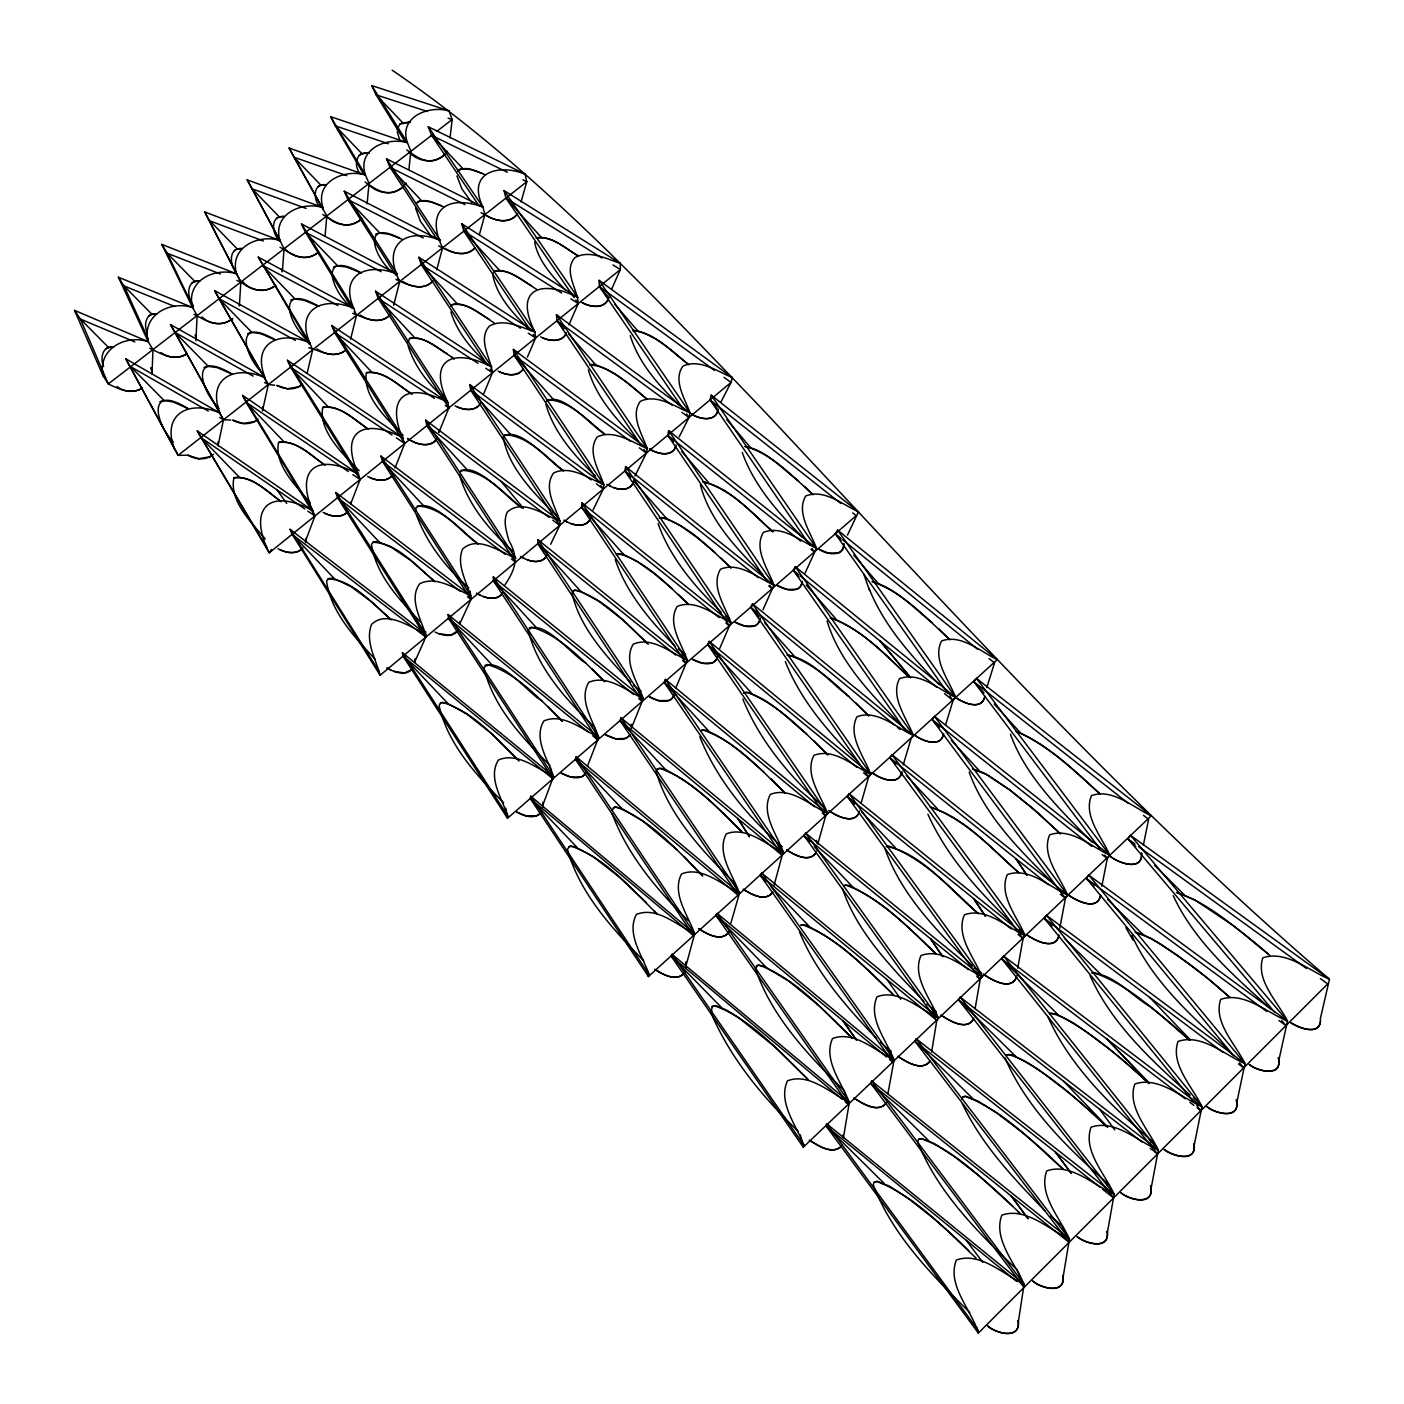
<?xml version="1.0" encoding="UTF-8"?>
<svg xmlns="http://www.w3.org/2000/svg" width="1404" height="1404" viewBox="0 0 1404 1404"><rect width="100%" height="100%" fill="white"/><g stroke="black" fill="none" stroke-linecap="round" stroke-linejoin="round"><path stroke-width="1.5" d="M305.949 538.329L305.581 542.33M262.671 406.669L262.671 410.038L268.304 384.573L214.636 290.646L309.687 342.839L312.636 349.807L307.143 373.271M550.666 544.278L559.722 525.394L560.02 521.235C544.734 515.233 522.218 498.016 507.195 512.232C503.018 521.165 506.353 531.326 508.792 540.277C518.392 557.704 516.567 567.409 505.071 584.696M218.234 441.663L218.182 445.086L223.482 419.761L170.463 324.552L265.11 377.764C250.86 342.523 280.554 329.993 309.687 342.839C294.98 307.757 325.008 295.893 353.738 308.318L356.44 315.426L350.614 339.189M414.952 662.565L415.022 658.95L415.075 661.108L425.816 637.135L425.623 631.572M1063.144 1276.991L1062.951 1275.429C1066.338 1294.576 1041.224 1288.784 1032.554 1280.922C1040.838 1287.924 1064.618 1295.12 1063.144 1276.991L1069.409 1239.012C1048.893 1229.571 1025.675 1206.703 1001.824 1215.162C992.874 1239.135 1015.127 1263.196 1024.095 1284.291L1018.339 1321.954C1019.778 1340.223 995.927 1333.116 987.591 1325.92C996.313 1333.94 1021.392 1339.697 1018.163 1320.462L1018.339 1321.954M152.053 373.288L152.966 349.561L148.175 341.646L118.41 277.22L192.611 307.546L197.157 315.584L195.963 339.417M675.815 687.995L687.363 660.319L537.907 539.68L537.732 543.734L642.172 701.386L631.537 727.746L631.396 725.289M686.012 968.04L685.959 962.442M239.364 305.914L240.856 281.993L204.721 211.951L279.993 240.505L284.064 248.771L282.45 270.603M262.548 410.881L262.759 408.037M542.769 807.405L542.857 802.298M415.672 510.898L415.917 507.985C431.712 495.419 464.32 535.591 476.588 542.593M218.041 445.928L218.287 443.032M325.079 236.153L326.799 215.918L289.154 148.087L365.426 174.956L369.059 183.433L367.111 203.738M719.62 648.666L730.905 622.534L582.011 502.895L581.572 507.16L685.994 663.355L682.59 660.617M408.897 169.638L410.863 151.299L407.441 142.717L371.779 85.609L448.982 110.828L452.193 119.515L450.035 137.908M843.997 543.453C844.173 557.055 827.061 555.036 819.339 549.438M305.545 542.488L305.949 539.364M634.941 476.061L646.384 453.071L647.174 448.543C632.046 442.278 613.899 428.992 597.226 436.96C586.749 451.351 598.964 470.27 603.86 484.678L603.299 489.013L593.085 509.95M887.942 1093.593L894.085 1059.88C875.534 1051.052 854.246 1030.273 832.537 1038.521C822.797 1059.862 841.873 1082.888 849.332 1102.368L843.435 1137.802L843.12 1134.713M587.521 766.04L598.666 737.258C582.239 729.606 562.793 712.723 543.892 720.936C533.116 738.293 547.876 759.546 553.509 776.43C536.995 768.69 517.409 751.702 498.385 760.02C487.434 777.5 502.193 799.016 507.809 816.075L507.476 818.269L403.036 656.142L402.421 652.667L553.509 776.43L542.979 804.79M762.986 609.757L773.937 585.187L625.587 466.567L624.903 470.989L729.29 625.78L725.903 623.06M1150.49 1185.625C1156.071 1205.299 1129.851 1201.157 1120.831 1192.68C1129.009 1199.279 1152.596 1206.58 1151.034 1188.767L1158.318 1150.192C1137.802 1141.083 1114.653 1118.918 1091.048 1127.201C1082.572 1150.736 1105.036 1173.884 1114.162 1194.313L1107.37 1232.589C1108.897 1250.543 1085.239 1243.33 1076.991 1236.538C1085.59 1244.119 1110.511 1250.051 1107.177 1231.15L1107.37 1232.589M931.607 1051.982L936.801 1020.48L938.293 1017.935C930.782 998.928 911.635 976.552 921.006 955.545C942.453 947.542 963.53 967.865 981.94 976.5L980.203 979.272L975.096 1008.774M1100.578 895.366C1097.366 911.6 1076.078 900.684 1067.865 894.681M1059.002 935.011C1055.755 951.385 1034.327 940.469 1026.078 934.362M407.88 342.769L409.529 338.627A3.615 3.141 -13.3 0 1 410.231 338.188C423.675 335.644 435.837 347.56 446.788 353.475M1017.707 968.163L1023.077 938.556L1025.06 935.573C1017.514 917.04 998.314 895.296 1007.3 874.604C1028.518 866.812 1049.35 886.714 1067.654 895.138L1065.443 898.349L1059.809 928.044M1320.497 1021.586C1317.9 1036.17 1298.911 1027.395 1290.838 1022.726C1298.647 1028.676 1322.235 1036.029 1320.322 1018.865L1329.465 979.22C1123.955 803.123 942.909 601.333 757.914 404.492C643.418 285.574 529.273 163.619 392.172 70.2M984.818 696.279C981.993 711.424 962.249 702.684 954.474 696.717M718.023 409.003C716.847 422.218 699.701 419.656 691.891 414.145M1193.962 1144.067C1197.366 1162.688 1172.586 1156.563 1164.127 1149.385C1172.27 1155.79 1195.752 1163.161 1194.172 1145.488L1201.929 1106.633C1192.663 1086.836 1170.023 1064.565 1178.026 1041.435C1201.403 1033.344 1224.464 1054.825 1244.979 1063.618L1236.748 1102.754C1238.381 1120.252 1215.004 1112.881 1206.914 1106.65M397.156 129.484L399.807 124.201L409.828 122.113M943.628 733.73C941.136 748.385 922.077 740.926 914.39 735.029M1101.824 886.293L1107.282 858.634L1109.722 855.212C1102.122 837.117 1082.888 815.987 1091.505 795.612C1112.494 788.048 1133.116 807.528 1151.298 815.759L803.281 1147.208L671.059 956.019L672.06 954.281L849.332 1102.368L717.163 913.425L715.9 915.39L848.349 1104.439L844.173 1090.627C808.581 1055.65 771.252 1016.391 755.334 968.391L757.879 965.18L764.197 966.25L789.101 981.343L818.953 1005.703L851.842 1037.749M685.819 962.056L686.17 965.145L694.682 933.783L530.73 796.191L530.273 798.49L648.437 976.535L997.314 659.617L837.539 530.01L835.345 533.748L948.033 693.453M805.036 573.183L816.461 548.297L668.655 430.642L667.725 435.258L767.181 581.432M901.965 771.638C899.438 786.398 880.255 778.974 872.498 772.99M1143.382 844.98L1148.63 819.374L1143.488 815.338M1278.184 1057.545C1283.923 1076.745 1257.914 1072.252 1249.121 1064.408C1257.142 1070.462 1280.466 1077.921 1278.798 1060.546L1287.486 1021.147C1278.114 1001.982 1255.299 980.536 1262.828 957.826C1285.994 949.894 1308.967 970.726 1329.465 979.22L1130.571 835.415L1128.009 838.943L1274.674 1012.302M843.874 545.296L842.646 549.315A9.056 8.582 27 0 1 838.416 553.036L828.149 553.053L818.883 549.192M802.368 581.432L801.087 585.503A9.108 8.687 26.1 0 1 796.823 589.259L787.24 589.487L777.623 585.661M760.354 618.006L759.055 622.095A9.161 8.793 24.9 0 1 754.738 625.921L745.085 626.149L735.415 622.288M721.059 401.825L731.045 382.414L732.309 377.553C717.304 371.428 699.385 358.353 682.888 366.146C672.692 380.344 685.064 398.789 689.996 412.846L688.96 417.532L679.203 436.837M717.918 409.915C715.654 422.534 699.104 419.217 691.435 413.829M649.894 449.192C657.598 454.457 673.955 457.423 676.114 444.892M613.759 487.592C620.866 490.979 632.713 489.803 633.818 480.291M847.472 535.099L858.493 511.846L711.214 395.138L710.055 399.929L809.476 544.787M393.647 305.317L399.754 281.432C380.993 245.665 405.545 225.904 440.347 240.453L386.486 158.792L482.923 207.09L484.924 214.584L479.361 234.679M730.905 923.077L739.504 893.172C733.028 875.131 716.093 853.176 726.237 833.906C746.419 825.903 766.496 844.804 783.783 853.053L782.151 855.369L774.078 885.345M1100.525 895.91C1096.226 911.687 1075.534 900.139 1067.128 894.137M436.714 269.814L442.576 247.824C424.517 210.319 447.227 193.927 482.923 207.09C466.426 172.727 497.788 163.215 525.026 174.096L526.798 181.73L521.007 201.913M1058.949 935.573C1055.124 950.824 1035.169 940.75 1026.973 934.853M1016.865 975.71C1012.477 991.768 991.522 980.185 983.028 973.937M817.812 844.085L825.64 815.97L827.535 813.425C821.042 795.77 804.088 774.359 813.899 755.352C833.853 747.577 853.632 766.18 870.743 774.288L868.62 777.026L861.056 803.281M677.097 849.806L642.979 821.252L621.709 808.406L575.429 759.301L738.118 895.261L620.059 720.585L621.042 717.848L739.504 893.172L576.166 756.774L575.429 759.301L693.558 935.643L692.47 931.729M903.246 764.934L911.073 738.557L913.442 735.608C906.931 718.322 889.996 697.402 899.455 678.676C919.181 671.13 938.679 689.434 955.633 697.384L953.035 700.543L945.576 725.008M986.801 687.556L994.506 662.986L989.048 658.546M984.678 697.261C980.764 710.933 962.881 702.684 955.176 697.086M943.488 734.731C939.539 748.507 921.533 740.277 913.776 734.59M901.824 772.639C897.823 786.521 879.694 778.307 871.866 772.533M859.652 810.986C855.615 824.99 837.363 816.812 829.483 810.933M961.617 1099.595L962.495 1097.086L965.619 1096.313L977.746 1100.964L997.437 1113.512L1021.305 1131.747A655.054 598.086 -89.7 0 1 1046.577 1153.491L1062.775 1168.795M1018.813 1212.231L1002.667 1196.682A665.075 601.228 -87.6 0 0 977.447 1174.604L953.597 1156.089L933.906 1143.33L921.744 1138.591L918.602 1139.381L917.707 1141.908C937.644 1192.452 978.535 1233.168 1017.514 1270.111M969.023 1250.929L958.195 1240.416A675.447 604.264 -85.8 0 0 933.011 1218.005L909.195 1199.191L889.522 1186.222L877.324 1181.413L874.165 1182.203L873.253 1184.765C892.172 1234.853 932.098 1275.323 969.743 1312.477M305.914 540.049L314.935 515.952C293.383 471.27 314.689 450.684 358.459 474.236L360.108 479.519L350.737 503.79L350.772 502.088M638.785 698.648L642.172 701.386L643.278 698.543C637.627 682.046 622.797 661.284 633.257 644.155C651.93 636.188 671.094 652.807 687.363 660.319C681.695 643.98 666.847 623.464 677.149 606.475C695.717 598.595 714.724 615.092 730.905 622.534C725.219 606.388 710.354 586.1 720.498 569.217C738.96 561.46 757.844 577.834 773.937 585.187C768.251 569.217 753.369 549.175 763.355 532.414C781.712 524.763 800.456 541.014 816.461 548.297C810.775 532.485 795.875 512.688 805.703 496.033C823.955 488.487 842.558 504.615 858.493 511.846M849.332 1102.368C830.729 1093.418 809.301 1072.428 787.486 1080.782C777.535 1102.298 796.577 1125.657 804.001 1145.383L803.281 1147.208L800.245 1134.783M395.05 467.953L404.738 443.506C384.152 398.718 403.668 379.642 447.736 402.281L448.876 407.897L438.855 432.537M802.088 582.906C798.823 594.015 784.345 589.873 777.167 585.398M760.073 619.48C756.774 630.677 742.207 626.588 734.959 622.042M717.584 656.493C714.232 667.76 699.561 663.723 692.242 659.108M1016.496 977.553C1010.16 990.926 992.224 979.992 983.783 974.499M674.569 693.927C671.2 705.141 656.896 701.456 649.508 696.875M973.885 1018.216C967.496 1031.712 949.437 1020.726 940.961 1015.145M483.731 393.699L492.488 372.727C490.575 357.932 477.43 339.592 489.382 326.044C503.861 317.988 520.902 327.202 534.959 331.993L535.608 337.943L527.395 357.125M822.288 813.179L825.64 815.97L707.704 644.524L709.196 641.365L827.535 813.425L665.391 679.378L664.145 682.326L782.151 855.369L620.059 720.585L665.671 769.725C694.664 784.45 718.269 807.827 740.891 830.747M807.756 1079.202L774.832 1046.805L738.223 1017.391L726.465 1010.02L716.321 1005.896L712.074 1006.58L711.389 1013.161M859.336 812.319C853.685 825.025 836.749 816.022 828.764 810.564M816.654 851.14C811.407 863.46 795.015 855.598 787.205 850.262M717.374 657.212L716.531 659.125A9.214 8.898 23.3 0 1 712.161 662.986L702.439 663.25L692.716 659.371M568.953 324.798L578.22 303.562C577.588 288.855 562.951 271.095 574.973 257.564C589.311 249.684 606.195 258.705 620.199 263.32L620.357 269.568L611.705 288.996M674.359 694.664L673.516 696.612A9.266 9.003 21 0 1 669.076 700.508L658.511 700.596L649.034 696.612M1021.849 1281.659L1024.025 1287.45L870.655 1083.256L871.779 1081.062L1024.095 1284.291L826.745 1123.814L825.885 1125.762L978.36 1333.08L1327.71 983.906L1320.374 978.57M608.406 298.824C604.071 309.512 589.592 307.09 581.589 302.351M547.227 554.422C544.489 562.6 534.011 562.688 527.342 559.792M566.532 332.713C562.899 342.26 550.228 341.541 542.576 337.732M511.389 559.003L515.619 562.197L426.869 425.64L425.623 420.112L515.672 558.23C500.315 552.123 477.641 534.801 462.53 549.157C455.668 566.163 468.216 583.169 470.989 599.438L459.898 623.622L459.845 621.516M661.003 768.357L657.458 768.848L656.054 771.393C668.602 814.969 701.982 850.806 733.748 882.168L734.994 885.924M612.021 810.108L614.97 807.002L621.709 808.406M675.64 446.928C671.34 457.686 656.914 453.667 649.42 448.876M646.524 902.772L618.76 876.64L592.47 856.194L574.359 846.577L569.585 846.331L567.444 849.28C579.396 893.032 612.548 929.15 643.874 960.933M633.327 482.327C628.992 493.19 614.478 489.206 606.932 484.31M906.071 731.396L793.295 570.235L795.261 566.689L913.442 735.608L752.491 603.808L750.754 607.16L868.62 777.026L863.583 772.884M739.504 893.172C722.13 884.836 701.912 865.777 681.589 873.902C671.287 893.313 688.206 915.548 694.682 933.783C677.202 925.359 656.844 906.142 636.416 914.408C625.921 933.958 642.839 956.457 649.297 974.902L648.437 976.535L647.525 972.428M647.033 642.962L623.253 620.27L599.332 601.579L579.887 590.873L574.359 590.294L571.99 593.032C579.764 628.132 606.809 656.545 630.572 682.432M585.889 663.004C574.025 657.458 542.681 617.198 528.185 630.027C537.258 668.374 566.584 700.052 594.278 726.974L597.806 739.89L592.716 735.731M541.839 700.701C529.957 695.103 498.455 654.492 483.853 667.497C492.786 706.124 522.183 738.153 549.982 765.32M519.059 761.003L491.049 733.257L466.865 714.092L447.121 703.141L441.488 702.562L439.013 705.387C447.49 743.734 476.5 775.534 503.65 802.807M1102.614 1189.293L1113.583 1197.928L958.563 999.806L960.196 997.138L1114.162 1194.313L916.268 1038.837L914.881 1041.277L1069.093 1242.4L870.655 1083.256L928.746 1140.75M608.107 299.578C603.422 309.073 590.435 307.055 582.678 302.895M566.233 333.485C561.512 343.05 548.438 341.067 540.645 336.82M481.028 402.439C476.237 412.127 463.004 410.284 455.124 405.844M546.086 401.719C561.249 389.663 592.821 427.623 604.913 434.187C587.749 421.13 569.901 399.982 547.209 399.859M504.352 434.854C527.781 435.17 546.121 457.142 563.653 470.884C551.368 463.952 518.901 424.464 503.194 436.732C507.897 466.128 531.098 489.838 551.088 510.652M459.81 472.148C475.535 459.74 508.002 499.508 520.287 506.423M434.819 581.625L411.249 560.81L390.961 547.051L377.553 541.558L373.534 541.804L371.498 544.243C375.851 574.903 399.578 600.017 420.305 621.744M391.295 619.919L371.885 602L350.895 586.591L333.696 578.395L328.957 578.343L326.57 580.923C330.73 611.828 354.457 637.276 375.219 659.248M1193.997 1102.263L1044.33 918.391L1046.419 915.285L1201.929 1106.633L1003.579 955.966L1001.701 958.844L1157.493 1154.035L1153.842 1151.192M930.554 1015.338L936.801 1020.48L803.966 835.608L805.721 833.186L938.293 1017.935L761.723 873.06L760.196 875.254L892.839 1062.196L888.083 1049.051L880.501 1042.365M523.376 368.761C518.532 376.728 507.37 375.517 500.07 372.06M480.519 403.457C475.64 411.46 464.408 410.319 457.072 406.774M446.226 152.896L447.332 151.299M437.17 438.539C430.414 448.771 415.689 444.313 407.441 438.469C415.514 443.962 428.746 448.42 436.311 439.821M405.072 184.696L406.195 183.082M271.551 549.49L269.217 552.825L197.28 430.923L313.022 510.845L242.629 395.384L358.459 474.236C338.013 429.799 365.549 417.778 403.352 438.048L331.783 325.535L447.736 402.281C426.535 358.318 454.545 347.56 491.611 366.935L418.883 257.283L534.959 331.993C513.022 288.522 541.523 278.922 577.816 297.472L504.036 190.558L620.199 263.32M1130.571 835.415L1287.486 1021.147L1088.749 875.113L1086.415 878.43L1233.677 1055.861M973.323 1019.69C965.583 1030.536 950.297 1020.954 941.873 1015.654M502.562 592.979C498.666 599.613 489.592 599.017 483.362 596.542M930.185 1060.862C922.393 1071.814 906.984 1062.196 898.525 1056.791M493.243 272.938L494.419 271.288A3.58 3.089 -9.9 0 1 495.103 270.849C508.441 268.375 520.586 279.975 531.554 285.732M886.503 1102.544C878.658 1113.6 863.144 1103.93 854.65 1098.454M451.017 306.441L452.211 304.773A3.598 3.106 -11.5 0 1 452.913 304.335C466.286 301.825 478.448 313.583 489.399 319.41M411.214 393.647C398.192 385.416 383.748 370.287 367.076 372.429A3.65 3.177 -15.1 0 0 366.356 372.885C362.478 396.753 387.451 419.463 403.123 435.328M367.602 428.571C354.598 420.235 340.154 404.896 323.411 407.072A3.668 3.212 -17 0 0 322.692 407.529C318.568 431.537 343.453 454.668 359.126 470.761M324.956 465.11C311.583 456.23 296.718 440.014 279.256 442.102A3.703 3.247 -19 0 0 278.536 442.558C274.166 465.426 296.384 486.398 310.284 502.79M280.326 500.877C266.971 491.874 252.123 475.429 234.591 477.536A3.738 3.264 -21.1 0 0 233.854 478.009C229.238 501.035 251.369 522.376 265.268 539.013M772.569 892.488C765.373 902.088 751.614 894.523 743.787 889.592M728.834 932.274C721.094 942.365 706.651 933.8 698.49 928.553M684.573 972.568C677.29 982.344 663.302 974.78 655.352 969.708M929.869 1061.459C921.287 1071.779 906.282 1061.617 897.612 1056.282M841.944 1145.348C833.256 1155.878 818.023 1145.611 809.301 1140.101M886.187 1103.14C877.553 1113.565 862.425 1103.351 853.737 1097.928M1018.005 934.467L1023.077 938.556L889.908 757.739L892.154 754.878L1025.06 935.573L849.209 793.804L847.191 796.437L980.203 979.272L976.815 976.5M815.917 852.93C808.634 862.881 794.506 854.931 786.573 849.806M728.974 932.045C721.603 942.189 707.23 934.222 699.21 928.939M772.709 892.242C765.391 902.298 751.14 894.33 743.155 889.136M684.713 972.323C677.29 982.554 662.811 974.587 654.72 969.234M1099.946 848.911L973.832 681.712L976.535 678.448L1109.722 855.212L934.608 716.444L932.116 719.497L1065.443 898.349L1060.318 894.26M457.581 171.463C465.163 164.531 476.833 171.779 484.959 174.605M629.869 734.696C624.078 742.909 612.407 738.504 605.299 734.573M416.268 203.527C423.85 196.542 435.573 203.878 443.664 206.792M585.801 773.06C580.08 781.238 568.62 777.149 561.53 773.235M541.207 811.898C535.451 820.147 523.903 816.075 516.742 812.109M231.678 373.903C190.698 349.122 199.122 388.715 218.954 408.371M187.522 408.318C147.982 383.661 153.931 421.533 173.359 441.997M545.981 556.949C539.645 564.97 527.764 560.845 520.463 556.458M457.792 630.765L450.649 635.24L438.873 633.713M502.141 593.646C495.77 601.737 483.801 597.63 476.465 593.172M369.164 153.229C356.054 150.193 353.159 165.707 360.179 173.815M241.453 248.508C229.361 247.806 229.677 262.759 234.591 270.094A99.684 67.006 -25.2 0 0 236.205 273.078M283.45 216.409C271.446 215.69 271.832 230.502 276.921 237.662A99.052 66.339 -24.2 0 0 278.571 240.575M198.999 280.975C186.837 280.291 187.065 295.384 191.804 302.895A100.351 67.673 -26.1 0 0 193.366 305.949M156.072 313.794C145.542 312.934 143.629 325.535 147.315 332.959M112.671 346.981C102.053 346.139 100.105 358.88 103.633 366.426M522.551 370.007C516.461 377.22 505.493 374.956 498.139 371.13M392.436 475.342C386.275 482.713 375.079 480.519 367.637 476.465M302.878 547.964C297.139 554.51 287.083 553.194 280.028 549.719M347.788 511.6C342.085 518.111 332.081 516.76 325.061 513.355M392.172 475.658C386.504 482.134 376.57 480.747 369.568 477.413M474.587 248.227C464.601 258.547 449.157 251.579 438.715 245.858M389.856 315.022C382.046 323.341 368.585 321.06 360.126 315.005M432.45 281.432C422.323 291.962 406.756 284.433 395.91 279.431M457.037 631.747C451.281 637.872 441.681 635.292 435.082 632.081M412.162 669.322L404.756 673.007L393.84 671.34M403.773 186.153C394.208 195.805 377.588 194.156 368.62 184.468M444.945 154.335C435.363 163.935 418.883 162.267 409.757 152.843M415.233 628.992L425.816 637.135L425.342 633.555L290.084 529.326L292.137 534.327L380.115 675.271L731.045 382.414L724.025 377.307M433.257 134.082L108.284 383.924L103.229 376.132L74.535 310.389L148.175 341.646C141.4 315.145 170.147 300.228 192.611 307.546C185.433 281.169 214.426 266.813 236.539 273.833L240.856 281.993C249.456 288.803 261.706 293.611 272.025 287.68A15.953 10.793 -26.6 0 0 275.798 285.24M436.697 131.432L452.193 119.515L448.087 118.182M360.179 220.042C350.298 227.957 335.328 225.605 327.044 216.444M318.059 252.58C308.178 260.565 293.12 258.143 285.012 248.771M275.482 285.486C265.602 293.524 250.438 291.049 242.523 281.432M232.415 318.761C223.587 325.868 209.951 325.061 202.018 316.918M344.84 350.789C336.574 357.055 324.85 354.545 316.953 348.894M301.228 385.152C294.208 390.558 284.222 389.522 276.851 385.38L287.469 388.785L298.754 386.767A13.127 10.407 -23.4 0 0 302.158 384.363M257.125 419.936C250.087 425.359 240.031 424.324 232.678 420.094L243.296 423.569L254.615 421.551A13.233 10.512 -24.9 0 0 258.073 419.129M212.513 455.107C205.44 460.565 195.349 459.547 187.996 455.194L178.132 455.352L125.781 358.827L220.024 413.109C206.248 377.694 235.609 364.496 265.11 377.764M840.399 1147.366C830.659 1153.895 818.672 1145.927 810.231 1140.627M346.156 513.197C339.382 518.322 330.028 516.058 323.113 512.39M301.228 549.578C294.419 554.738 284.994 552.492 278.08 548.736M411.021 670.445C403.685 675.78 393.875 672.042 386.89 667.9M186.556 353.983C174.57 361.916 160.863 353.632 149.824 348.245M142.506 388.013C131.607 395.244 118.55 388.89 108.284 383.924L80.379 319.041L74.535 310.389M141.295 388.697C133.696 392.839 123.763 392.172 117.111 386.469M233.854 478.009C252.053 475.307 267.55 491.944 281.379 501.772M322.692 407.529C339.996 404.773 355.019 420.182 368.445 429.273M278.536 442.558C296.086 439.821 311.232 455.616 324.745 464.952M409.529 338.627C425.236 335.714 439.189 349.385 451.755 357.107M366.356 372.885C383.59 370.165 398.613 385.363 412.056 394.331M494.419 271.288C509.985 268.427 523.92 281.73 536.539 289.259M452.211 304.773C467.848 301.878 481.8 315.373 494.383 322.99M886.784 846.331C923.586 854.194 950.139 890.434 978.184 913.513M327.799 578.957C352.404 579.378 371.27 603.053 389.294 617.83M372.709 542.313C397.174 542.734 416.023 566.163 434.029 580.8M1091.592 972.867C1114.039 974.218 1131.255 995.594 1149.7 1006.352A627.606 587.697 80.5 0 1 1175.095 1027.096L1189.785 1040.259M417.093 506.072C441.435 506.528 460.249 529.694 478.237 544.19M460.968 470.252C485.187 470.744 503.966 493.646 521.937 508.02M440.189 703.228L442.558 702.386C472.99 711.565 495.472 737.626 517.585 759.301M485.029 665.338L487.363 664.531C517.62 673.657 540.031 699.473 562.091 720.972M529.326 627.921L531.642 627.097C561.144 635.924 583.116 660.915 604.773 681.712M573.113 590.926L575.412 590.119C604.738 598.911 626.64 623.674 648.262 644.296M568.585 846.928L571.077 846.086C605.317 858.037 630.501 887.732 655.756 912.635M613.127 807.774L615.619 806.949C650.842 819.55 676.974 850.052 702.737 876.114M657.16 769.076L659.617 768.269C692.786 779.746 717.409 808.23 742.119 832.098M712.074 1006.58L714.654 1005.738C752.07 1019.743 779.834 1052.087 807.949 1079.378M756.387 965.899L758.95 965.074C796.173 978.921 823.937 1010.915 852.035 1037.907M886.135 846.77L888.644 845.98C924.13 858.774 951.034 888.556 978.29 913.671M874.165 1182.203L876.763 1181.378C916.022 1196.559 945.734 1229.834 976.043 1258.037M962.495 1097.086L965.057 1096.278C1003.509 1110.599 1033.081 1142.347 1063.197 1169.251M918.602 1139.381L921.182 1138.574C957.019 1151.578 984.274 1181.378 1012.53 1206.018M632.59 330.484C654.773 332.204 671.919 352.158 688.855 364.742C672.2 351.281 655.282 334.38 633.59 330.273M787.082 655.194C811.845 658.458 829.711 682.59 848.964 696.454M702.649 481.905C731.08 487.486 751.842 513.882 773.06 531.905C752.246 512.899 731.379 489.856 703.667 481.747M399.771 124.184A6.213 4.089 -23.1 0 1 402.755 122.815L410.494 122.148M359.091 155.282A6.248 4.124 -23.9 0 1 362.092 153.878L366.988 153.194M317.971 186.697A6.283 4.177 -24.9 0 1 320.989 185.293L325.886 184.608M276.395 218.462A6.318 4.212 -25.8 0 1 279.431 217.058L284.328 216.374M234.363 250.579A6.371 4.247 -26.8 0 1 237.434 249.157L242.33 248.49M191.892 283.029A6.423 4.282 -27.7 0 1 194.963 281.607L199.877 280.958M148.929 315.847A6.458 4.335 -28.7 0 1 152.036 314.408L156.95 313.776M105.511 349.034A6.511 4.37 -29.7 0 1 108.617 347.595L113.549 346.963M744.787 446.525C766.075 449.806 781.905 468.796 798.525 480.975M325.008 184.644C313.057 183.906 313.531 198.578 318.778 205.563M930.255 807.247C965.531 817.865 991.54 849.227 1018.742 872.621M830.308 618.076L831.835 618.164M458.757 169.866A6.23 4.791 -17.4 0 1 462.829 168.708L471.656 169.691L482.695 173.57M417.462 201.913A6.283 4.844 -18.6 0 1 421.551 200.754L430.396 201.755L441.418 205.721M333.503 267.076A6.353 4.932 -21.1 0 1 337.644 265.918L346.49 266.988L361.354 273.025M290.821 300.21A6.406 4.984 -22.4 0 1 294.98 299.034L303.843 300.14L318.673 306.3M204.001 367.585A6.494 5.072 -25.1 0 1 208.213 366.391L217.094 367.585L231.853 374.008M159.863 401.842A6.546 5.125 -26.5 0 1 164.093 400.649L172.973 401.877L187.697 408.424M219.691 417.602L223.482 419.761L230.835 420.024M448.982 110.828C428.518 105.142 398.315 117.041 407.441 142.717C386.644 136.767 356.686 149.122 365.426 174.956C344.313 168.743 314.584 181.572 322.938 207.546C301.491 201.07 272.025 214.391 279.993 240.505C258.213 233.766 228.975 247.595 236.539 273.833L161.811 244.401L192.611 307.546M578.202 255.914C565.812 248.999 552.158 235.398 536.837 237.75A3.545 3.054 -8.3 0 0 536.152 238.171C551.509 235.398 565.285 248.245 577.799 255.616M264.514 382.45L268.304 384.573L274.71 385.187M1177.008 892.523L1194.944 899.946L1232.694 925.289A612.249 579.062 70.1 0 1 1258.142 945.418L1269.69 955.334M747.437 692.383L743.646 693.067L746.05 692.277C770.112 698.648 787.907 719.023 806.756 734.116M872.779 581.642C895.927 588.662 913.477 607.704 931.905 622.463M148.175 341.646C125.377 334.029 96.876 349.526 103.229 376.132M745.436 446.454C771.919 453.966 791.874 475.833 811.986 493.611M830.484 618.076C861.67 628.623 885.082 654.878 908.757 676.763M788.521 654.966C820.498 665.917 844.453 692.997 868.585 715.671M871.972 581.607C902.965 592.102 926.307 618.111 949.929 639.82M1176.464 892.505C1211.634 904.106 1239.504 931.343 1268.128 953.93M930.852 807.212C965.583 819.585 992.014 848.49 1018.865 872.797M1093.435 972.516C1130.711 985.608 1159.985 1015.25 1189.785 1040.276M747.999 692.47C779.553 705.528 803.93 731.537 827.921 755.071M661.582 768.462L665.671 769.725M832.414 618.269C862.618 630.396 885.959 655.247 909.23 677.219M595.77 364.882C593.839 364.443 591.628 364.022 589.838 365.093C611.161 365.602 630.378 386.065 647.121 399.28C631.607 385.837 615.408 371.762 595.77 364.882L568.462 333.783M352.597 313.373C362.776 316.813 374.64 323.903 385.521 318.375A12.952 10.214 -20.6 0 0 390.224 314.584M1015.987 731.344C1048.419 744.699 1074.06 770.638 1099.806 793.751M440.347 240.453L344.243 191.207L397.297 274.201C368.936 262.162 338.575 273.411 353.738 308.318L258.318 257.125L309.284 344.173M220.024 413.109C190.119 399.385 161.109 413.302 174.412 448.841M570.796 523.481C577.413 526.324 587.837 526.307 590.522 518.181C586.135 529.08 571.551 525.149 563.952 520.182M427.536 111.53L376.167 94.893L371.779 85.609M714.952 552.509L696.647 537.206L679.747 525.254L666.461 518.409L659.143 518.234L661.407 517.462C689.294 525.605 710.248 548.859 731.098 568.058L720.989 558.055M672.428 588.908L654.053 573.464L637.1 561.424L623.745 554.527L616.374 554.369L618.655 553.58C646.7 561.758 667.725 585.222 688.627 604.58L678.483 594.506M388.382 143.734L335.275 125.869L330.695 116.69L407.441 142.717M406.774 149.93C416.11 156.704 427.693 165.584 439.698 158.143A15.567 10.372 -22.7 0 0 444.892 154.387M346.735 175.64L293.945 157.195L289.154 148.087M365.005 182.011C374.64 188.505 386.469 197.402 398.473 189.996A15.655 10.477 -23.6 0 0 403.703 186.205M306.09 208.406L252.158 188.873L247.174 179.852L322.938 207.546M322.762 214.461C332.713 220.674 344.77 229.554 356.774 222.201A15.742 10.583 -24.6 0 0 362.074 218.375M263.496 241.032L209.916 220.884L237.434 249.122M280.063 247.262C290.295 253.176 302.597 262.057 314.636 254.756A15.848 10.705 -25.6 0 0 318.375 252.334M764.057 772.218C746.173 756.809 728.518 739.487 706.3 730.536C704.527 729.045 697.665 731.537 703.088 730.045C736.082 741.47 760.635 769.673 785.275 793.365M220.428 274.008L167.216 253.246L161.811 244.401M236.872 280.431L240.856 281.993M1142.68 934.257L1135.187 932.274L1151.333 938.504L1176.78 954.808L1206.756 977.605L1229.992 997.524L1216.917 986.047A619.568 583.625 75.7 0 0 1191.452 965.566L1160.318 943.804L1142.68 934.257L1107.703 899.56M1017.619 731.782C1049.104 746.173 1074.744 770.726 1099.964 793.927M174.816 306.528L124.043 285.96L118.41 277.22M193.998 314.303C204.422 319.761 217.129 327.957 228.94 320.972A16.076 10.899 -27.6 0 0 232.748 318.497M1060.231 833.643L1031.712 807.493L1009.178 789.469L984.046 772.972L972.463 768.918L987.714 774.99L1011.073 790.908L1038.188 813.091L1060.371 833.818M935.678 953.439C909.722 928.342 883.239 901.877 850.35 886.082C848.578 884.169 840.101 886.451 845.928 885.187C881.607 898.139 908.511 928.237 935.784 953.614M1058.669 1015.338C1056.843 1012.74 1045.278 1013.864 1051.175 1013.267C1072.656 1018.953 1089.662 1035.011 1107.44 1047.63A636.258 591.4 84.4 0 1 1132.782 1068.707L1149.051 1083.555C1121.147 1058.23 1092.452 1032.572 1058.669 1015.338L1001.701 958.844L1185.274 1098.805M892.646 993.874C866.689 968.497 840.171 941.751 807.142 925.78C805.352 923.85 796.84 926.166 802.702 924.885C839.136 938.276 866.479 969.304 894.172 995.489M134.819 341.927L80.379 319.041L108.617 347.56M313.022 510.845C269.357 486.802 247.192 508.248 269.217 552.825L620.357 269.568L612.969 264.952M1107.721 1127.447C1078.711 1100.736 1049.121 1072.761 1013.232 1055.562C1011.477 1053.544 1002.474 1055.65 1008.37 1054.527C1029.922 1060.318 1046.893 1076.622 1064.636 1089.434A645.436 594.84 87.6 0 1 1089.96 1110.827L1106.194 1125.903M399.684 238.241L388.662 234.187L379.852 233.064L347.981 199.631L344.243 191.207M401.93 239.329C362.653 217.989 371.656 253.527 391.225 271.481M361.179 272.92C320.165 249.596 328.94 286.942 349.701 306.019M507.353 172.271L431.59 135.363L428.273 126.729L525.026 174.096M522.902 179.835L526.798 181.73L178.132 455.352L125.781 358.827M561.056 772.972L570.638 777.009L581.449 776.868A9.389 9.214 11.2 0 0 585.907 772.902M516.268 811.845L525.903 815.899L536.802 815.742A9.442 9.319 0.7 0 0 541.312 811.723M318.497 306.212C277.483 282.397 286.153 320.481 306.616 339.75M464.935 204.633L390.014 167.322L386.486 158.792M481.046 212.653C490.119 218.006 501.632 223.991 512.074 218.62A12.706 9.898 -16.7 0 0 516.619 214.952L517.672 213.408C510.916 223.762 495.735 221.709 486.749 215.584M682.818 408.564L599.35 286.521L599.069 280.344L689.996 412.846C674.92 406.633 656.896 393.471 640.294 401.351C629.975 415.637 642.26 434.327 647.174 448.543L513.355 349.42L514.11 355.282L598.473 481.783M605.773 734.836L615.619 738.767L625.482 738.469A9.319 9.108 17.3 0 0 629.975 734.52M513.355 349.42L603.86 484.678C588.662 478.325 570.41 464.935 553.632 472.99C543.015 487.504 555.159 506.651 560.02 521.235L425.623 420.112M275.324 339.873C234.345 315.567 242.892 354.405 263.039 373.868M423.271 237.978L347.981 199.631L395.788 275.166M607.405 484.643L610.652 486.31M564.426 520.515L567.69 522.183M515.672 558.23L380.975 456.089L470.779 595.665C455.387 589.066 436.784 575.342 419.743 583.695C408.652 598.525 420.568 618.392 425.342 633.555C409.845 627.255 386.855 609.705 371.586 624.359C364.847 641.417 375.868 659.002 380.115 675.271M187.996 455.194L198.596 458.757L209.986 456.739A13.338 10.6 -26.4 0 0 213.461 454.282M275.5 339.961L260.705 333.678L251.86 332.432L219.077 298.736L214.636 290.646M520.937 556.791L524.218 558.494M1206.878 1106.633C1215.759 1114.688 1241.838 1119.041 1236.152 1099.701M476.939 593.506L480.221 595.226M381.133 271.727L305.493 232.292L301.527 223.973L397.297 274.201M387.364 668.251L390.681 669.989M337.89 305.528L262.53 265.338L294.998 298.947M295.437 340.417L219.077 298.736L268.304 384.573M308.81 347.718C319.287 350.491 331.309 357.95 342.383 352.369A13.04 10.302 -22 0 0 345.753 350M1287.486 1021.147C1266.987 1012.512 1243.962 991.347 1220.69 999.367C1212.933 1022.287 1235.66 1044.137 1244.979 1063.618L1046.419 915.285M253.106 376.079L175.131 332.52L170.463 324.552M445.015 248.35C452.316 253.141 462.197 255.633 470.358 251.509A12.776 10.003 -17.9 0 0 474.956 247.788M208.336 411.091L130.695 366.69L164.128 400.544M537.907 539.68L643.278 698.543C626.939 690.979 607.634 674.236 588.838 682.309C578.22 699.561 593.032 720.568 598.666 737.258L448.122 614.548L448.473 618.234L552.93 778.834L550.403 767.251M1201.929 1106.633C1181.413 1097.682 1158.3 1075.85 1134.818 1084.046C1126.57 1107.37 1149.139 1130.08 1158.318 1150.192L960.196 997.138M402.808 281.484C410.091 286.381 420.007 288.908 428.185 284.749A12.864 10.109 -19.2 0 0 432.818 280.993M1109.722 855.212C1091.487 846.893 1070.761 827.184 1049.648 834.871C1040.855 855.405 1060.073 876.833 1067.654 895.138L892.154 754.878M1114.162 1194.313C1093.628 1185.046 1070.445 1162.53 1046.717 1170.901C1038.012 1194.646 1060.371 1218.251 1069.409 1239.012L871.779 1081.062M997.314 659.617C980.448 651.737 961.091 633.59 941.487 641.014C932.168 659.617 949.122 680.273 955.633 697.384L795.261 566.689M913.442 735.608C896.401 727.57 876.763 709.125 856.931 716.777C847.296 735.643 864.25 756.809 870.743 774.288L709.196 641.365M1025.06 935.573C1006.703 927.044 985.748 906.931 964.408 914.829C955.246 935.678 974.411 957.739 981.94 976.5L805.721 833.186M827.535 813.425C810.319 805.247 790.399 786.503 770.322 794.401C760.371 813.53 777.307 835.204 783.783 853.053L621.042 717.848M938.293 1017.935C919.813 1009.195 898.63 988.644 877.044 996.77C867.496 1017.953 886.608 1040.645 894.085 1059.88L717.163 913.425M1024.095 1284.291C1003.562 1274.692 980.308 1251.438 956.335 1260.02C946.489 1285.397 971.796 1309.985 978.36 1333.08L976.412 1327.026M1109.16 855.492C1117.356 862.6 1142.224 872.34 1141.645 853.527M601.895 258.038L505.914 198.104L504.036 190.558M561.618 293.05L463.811 231.151L461.705 223.727L577.816 297.472M570.849 298.894L578.22 303.562L575.763 299.982M517.146 326.114L421.218 264.584L418.883 257.283M518.743 327.132L520.428 328.203M528.22 333.204L535.608 337.943L533.169 334.327M1110.055 855.984C1118.321 863.478 1143.242 871.673 1141.557 852.772M477.974 363.285L378.15 298.368L375.588 291.207L491.611 366.935M485.731 368.322L492.488 372.727L490.119 369.112M434.362 398.332L334.591 332.555L331.783 325.535M445.243 405.51L448.876 407.897L378.15 298.368L414.671 337.68M392.049 435.012L290.54 367.146L287.469 360.266L403.352 438.048M396.314 437.855L404.738 443.506L334.591 332.555L371.533 371.92M161.127 352.579C167.866 358.125 177.764 358.775 185.363 354.65A16.199 11.004 -28.7 0 0 187.364 353.475M348.315 471.516L245.963 402.123L242.629 395.384M352.86 474.605L360.108 479.519L290.54 367.146L327.904 406.546M304.826 509.003L200.877 437.504L239.136 477.009M307.792 511.056L314.935 515.952L245.963 402.123L283.783 441.576M1193.382 1097.612L1196.524 1099.876M1135.081 844.067L1128.009 838.943L1135.783 846.647M1138.626 846.647L1306.51 968.514M599.069 280.344L732.309 377.553M714.39 370.287L599.35 286.521L609.266 297.964M1153.772 1142.523C1112.266 1107.3 1070.024 1066.777 1047.823 1016.496M640.417 444.243L556.967 320.691L556.458 314.689L689.996 412.846M672.253 405.282L556.967 320.691L564.162 328.887M681.923 412.372L688.96 417.532L686.503 413.952M1194.471 1098.437L1197.121 1100.385M630.501 441.33L514.11 355.282L553.422 399.473M639.329 447.858L646.384 453.071L643.927 449.438M1266.706 1011.442L1086.415 878.43L1094.032 885.977M1278.956 1020.48L1285.959 1025.64L1281.729 1020.638M729.676 618.778L725.464 615.672L728.009 617.62M591.102 479.922L470.744 390.259L469.743 384.556L603.86 484.678M596.331 483.818L603.299 489.013L600.894 485.398M685.538 654.773L678.36 649.069M1108.897 1184.537C1068.216 1148.753 1026.447 1108.16 1004.983 1057.791M640.891 691.189L633.608 685.222M1153.035 1142.049L1149.069 1139.083L1151.175 1142.821M1222.691 1052.158L1044.33 918.391L1051.965 925.991M1238.433 1063.969L1243.681 1067.9L1239.504 1062.863M549.227 517.514L426.869 425.64L467.269 469.849M552.72 520.147L559.722 525.394L470.744 390.259L510.6 434.45M1019.444 929.501L1022.287 931.659M505.247 554.352L382.485 461.46L380.975 456.089M1108.423 1184.221L1105.773 1182.203L1107.51 1185.696M685.275 654.65L681.309 651.631L682.87 655.545M1189.89 1102.315L1193.944 1105.404M1197.191 1107.896L1200.859 1110.687L1196.734 1105.632M460.424 591.382L337.574 497.683L335.802 492.488L470.779 595.665M467.514 596.805L470.989 599.438L470.182 590.996M640.715 691.119L638.048 689.083L642.172 701.386M981.396 972.849L974.288 967.426L979.15 971.217M413.671 627.781L292.137 534.327L334.24 578.518M742.821 698.964C759.564 740.75 789.89 776.868 823.323 806.545M935.713 1011.284L926.903 1004.018M781.993 846.612C747.542 816.672 716.795 779.466 699.789 736.802M1141.926 1141.961L958.563 999.806L1015.899 1056.615M1150.174 1148.367L1152.614 1150.245M451.351 356.791L454.334 359.126M890.943 1051.263L888.083 1049.051L891.329 1051.631M1270.69 1008.932C1233.888 976.026 1194.102 941.031 1173.235 895.612M976.535 678.448L1151.298 815.759M980.694 687.1L973.832 681.712L984.029 692.892M981.589 687.82L1128.061 803.176M820.147 804.088L823.077 806.422M936.31 1011.828L931.449 1007.984L933.748 1013.337M1099.876 1187.135L914.881 1041.277L972.603 1098.419M840.715 503.404L710.055 399.929L717.023 408.108M852.737 512.934L856.177 515.672L507.476 818.269L505.809 808.177M781.624 846.401L777.202 842.909L779.325 848.244M800.736 541.084L667.725 435.258L673.376 441.804M810.968 549.227L814.373 551.947L812.091 548.595M1091.821 846.349L932.116 719.497L939.487 727.5M1102.122 854.527L1107.282 858.634L1104.667 855.159M1228.991 1050.42C1192.224 1016.97 1152.473 981.378 1131.94 935.415M758.388 577.693L624.903 470.989L630.642 477.536M768.672 585.907L772.095 588.645L769.796 585.275M1048.402 884.696L889.908 757.739L895.875 764.145M719.111 617.602L581.572 507.16L623.745 554.527M675.763 655.106L537.732 543.734L580.519 591.084M552.386 511.863L557.493 515.988M1011.249 928.992L847.191 796.437L854.509 804.229M1190.136 1095.138C1151.824 1060.757 1111.143 1023.358 1090.136 975.71M841.084 538.416L835.345 533.748L841.014 540.312M842.523 539.592L977.57 649.227M597.806 739.89L493.366 580.765L493.295 576.886L643.278 698.543M633.713 694.541L493.366 580.765L536.802 628.062M512.706 551.175C489.803 530.554 468.146 505.124 459.582 475.026M968.339 969.602L803.966 835.608L809.88 841.838M587.925 731.835L448.473 618.234L492.541 665.478M799.069 574.938L793.295 570.235L799.034 576.798M800.508 576.114L936.644 687.17M944.541 693.611L953.035 700.543L949.824 695.98M1016.724 1281.483L825.885 1125.762L884.344 1183.607M894.629 725.078L750.754 607.16L759.213 616.689M897.367 727.325L900.104 729.571M552.93 778.834L403.036 656.142L447.771 703.351M856.879 767.374L707.704 644.524L752.035 693.716M468.69 587.837C446.139 567.988 426.728 543.05 416.321 514.671M930.062 1014.934L760.196 875.254L766.18 881.501M814.583 806.826L664.145 682.326L709.108 731.502M886.591 1057.001L715.9 915.39L765.864 966.935M889.469 1059.406L892.839 1062.196M842.067 1099.192L671.059 956.019L721.603 1007.616M844.997 1101.631L848.349 1104.439M693.558 935.643L530.273 798.49L577.219 847.56M446.63 400.298C429.817 385.731 414.689 367.427 408.16 345.858M1053.913 883.923C1020.866 851.456 985.117 816.25 969.146 772.042M763.39 575.535C737.574 549.824 709.441 520.586 700.35 484.555M721.112 612.091C695.085 587.065 670.129 558.002 658.09 523.516M1012.091 923.463C978.957 891.803 946.717 856.44 927.904 814.215M972.779 966.127C938.135 932.554 901.403 895.313 885.169 849.174M900.49 724.359C871.2 694.576 839.364 661.723 827.096 621.059M858.546 762.214C829.062 733.239 800.578 700.438 785.327 661.582M679.957 405.738C659.318 386.1 638.662 363.373 630.256 335.626M688.399 920.708C657.107 890.311 627.606 855.089 612.197 813.846M798.209 1131.343C763.478 1097.91 731.238 1059.476 711.968 1014.987M637.925 440.698C617.233 420.867 596.595 397.858 588.329 369.884M595.401 476.079C574.675 456.019 554.036 432.748 545.91 404.527M527.746 327.852C512.846 313.267 497.069 296.367 492.839 275.324M1092.242 842.295C1060.757 810.494 1025.85 776.886 1010.406 734.152M1050.631 1216.057L1061.915 1225.885L1064.302 1231.378M485.257 362.039C470.638 348.034 456.844 331.59 450.912 311.916M802.228 536.907C777.939 512.53 753.825 485.257 742.225 452.386M804.527 486.433L813.162 494.805M939.294 684.608C911.389 656.405 883.713 625.342 868.9 588.083M923.885 1001.368C892.189 968.111 857.072 932.747 842.418 888.434M938.697 628.746L949.139 638.995M675.394 646.524C650.859 621.498 626.588 593.383 615.285 559.705M876.552 1038.521C846.489 1006.914 816.321 972.884 799.578 932.133M855.791 702.842L868.848 715.9M813.618 740.557L826.71 753.737M591.979 668.69L603.562 680.361M770.936 778.729L784.064 792.014M547.964 706.44L562.232 721.165M1154.404 865.162L1183.905 894.453M1064.214 938.118L1100.929 974.551M1044.787 1210.634C1013.635 1178.342 981.571 1144.664 962.319 1103.667M1017.9 1211.354L1020.568 1214.021M684.011 856.422L702.088 875.341M565.391 290.049C552.509 276.342 538.311 261.197 534.626 242.172M152.036 314.391L124.043 285.96L148.455 339.628M208.231 366.304L175.131 332.52L223.482 419.761M194.963 281.572L167.216 253.246L193.419 307.792M279.431 217.023L252.158 188.873L279.958 241.049M320.989 185.275L293.945 157.195L322.955 209.038M1149.367 1083.256L1106.861 1039.03L1148.788 1082.853M1063.6 1081.238L1106.703 1126.061M362.092 153.861L335.275 125.869L363.618 174.149M1149.595 997.349L1189.82 1039.311M337.662 265.812L305.493 232.292L351.913 308.038M770.673 886.187L809.582 926.728M402.755 122.78L376.167 94.893L405.265 142.208M814.32 846.524L852.772 887.012M421.569 200.667L390.014 167.322L436.609 238.68M462.846 168.62L431.59 135.363L478.852 205.581M861.81 812.003L895.436 847.788M379.098 541.874L337.574 497.683L425.816 637.135M906.317 775.359L937.609 809.002M423.446 505.651L382.485 461.46L470.989 599.438M951.28 740.294L979.29 770.691M457.318 303.826L421.218 264.584L487.732 365.514M994.225 704.071L1020.462 732.835M499.491 270.34L463.811 231.151L530.73 330.695M541.189 237.241L505.914 198.104L574.148 297.613M654.229 910.985L656.668 913.706M764.847 623.043L794.471 656.388M806.229 585.012L836.398 619.497M633.502 480.8L666.461 518.409M471.744 202.439L461.898 188.943L456.932 175.956M614.952 304.51L637.627 330.677M681.853 451.614L708.669 482.695M853.755 555.106L877.833 583.029M726.763 419.568L750.42 447.402M431.151 236.205L420.393 221.27L415.566 208.09M910.441 677.377L880.22 641.154L910.705 677.781M1088.749 875.113L1244.979 1063.618M501.175 481.432L523.446 508.301M1003.579 955.966L1158.318 1150.192M916.268 1038.837L1069.409 1239.012M966.198 1240.258L982.712 1262.284M934.608 716.444L1067.654 895.138M1028.132 1218.725L1011.178 1195.962L1027.833 1218.496M1071.094 1173.165L1055.597 1152.228L1070.848 1172.919M1099.455 1109.037L1114.794 1129.904M826.745 1123.814L978.167 1330.185M849.209 793.804L981.94 976.5M277.027 489.891L286.732 503.457M761.723 873.06L894.085 1059.88M855.598 1038.662L842.962 1020.813L856.563 1040.364M837.539 530.01L955.633 697.384M887.012 979.536L900.736 999.227M752.491 603.808L870.743 774.288M672.06 954.281L804.001 1145.383M711.214 395.138L816.461 548.297M942.804 956.668L930.536 938.785L942.558 956.493M668.655 430.642L773.937 585.187M428.273 126.729L482.923 207.09M665.391 679.378L783.783 853.053M556.458 314.689L647.174 448.543M985.608 916.391L973.516 898.507L985.38 916.198M461.705 223.727L534.959 331.993M625.587 466.567L730.905 622.534M582.011 502.895L687.363 660.319M576.166 756.774L694.682 933.783M1026.693 874.815L1015.969 858.721L1026.886 875.166M530.73 796.191L649.297 974.902M469.743 384.556L560.02 521.235M493.295 576.886L598.666 737.258M448.122 614.548L553.509 776.43M375.588 291.207L447.736 402.281M402.421 652.667L507.809 816.075M749.209 836.31L737.837 818.532L749.455 836.819M335.802 492.488L425.342 633.555M397.771 278.29L399.754 281.432M290.084 529.326L379.361 671.902M287.469 360.266L358.459 474.236M301.527 223.973L353.738 308.318M354.177 311.723L356.44 315.426M258.318 257.125L309.687 342.839M330.695 116.69L365.426 174.956M197.28 430.923L267.023 547.911M1125.85 927.605L1133.116 940.259M247.174 179.852L279.993 240.505M204.721 211.951L236.539 273.833M399.649 139.645L397.192 131.783M1018.233 1272.042L1019.673 1275.885M863.723 573.973L869.532 590.47M151.053 367.901L152.176 373.025M816.426 840.364L817.005 843.365M1278.553 1059.09L1278.798 1060.546M1236.503 1101.263L1236.748 1102.754M1193.944 1143.979L1194.172 1145.488M1150.824 1187.24L1151.034 1188.767M195.665 336.679L195.998 339.206M438.785 429.993L438.873 431.712M631.256 724.288L631.519 728.343M281.432 269.182A24.395 16.497 -26.7 0 1 282.134 271.867M239.277 304.931A24.57 16.637 -27.7 0 1 239.329 305.388M195.156 335.117A24.763 16.795 -28.8 0 1 195.998 340.663M150.983 367.936A24.974 16.936 -29.8 0 1 152.176 374.043M375.71 234.328A6.318 4.896 -19.8 0 1 379.835 233.152M247.648 333.713A6.441 5.037 -23.7 0 1 251.842 332.52"/></g></svg>
